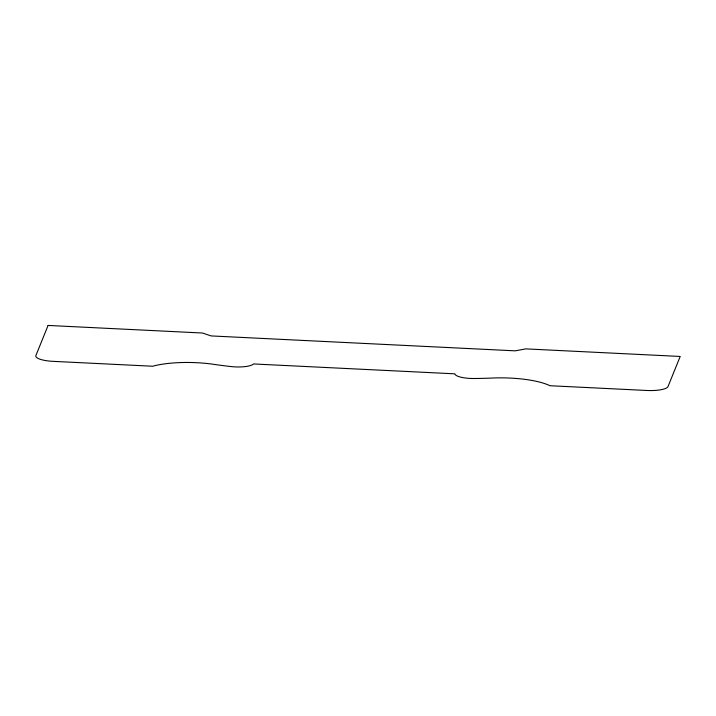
<?xml version="1.0" encoding="UTF-8"?>
<svg xmlns="http://www.w3.org/2000/svg" width="716" height="716" viewBox="0 0 716 716"><rect width="100%" height="100%" fill="white"/><g stroke="black" fill="none" stroke-linecap="round" stroke-linejoin="round"><path stroke-width="1.07" d="M48.088 325.44L35.89 355.539A19.296 4.931 1.4 0 0 53.118 361.347L152.732 366.234A50.8 12.978 1.4 0 1 213.762 364.337A158.961 40.606 1.4 0 0 231.268 366.592A17.095 4.368 1.4 0 0 253.518 363.952L454.893 373.833A17.095 4.368 1.4 0 0 474.18 378.504A158.961 40.606 1.4 0 0 492.796 378.021A50.8 12.978 1.4 0 1 549.942 385.718L646.843 390.48A19.296 4.931 1.4 0 0 668.01 386.559L680.2 356.461L525.786 348.88L515.198 350.84L211.113 335.92L202.503 333.021L48.088 325.44"/></g></svg>
